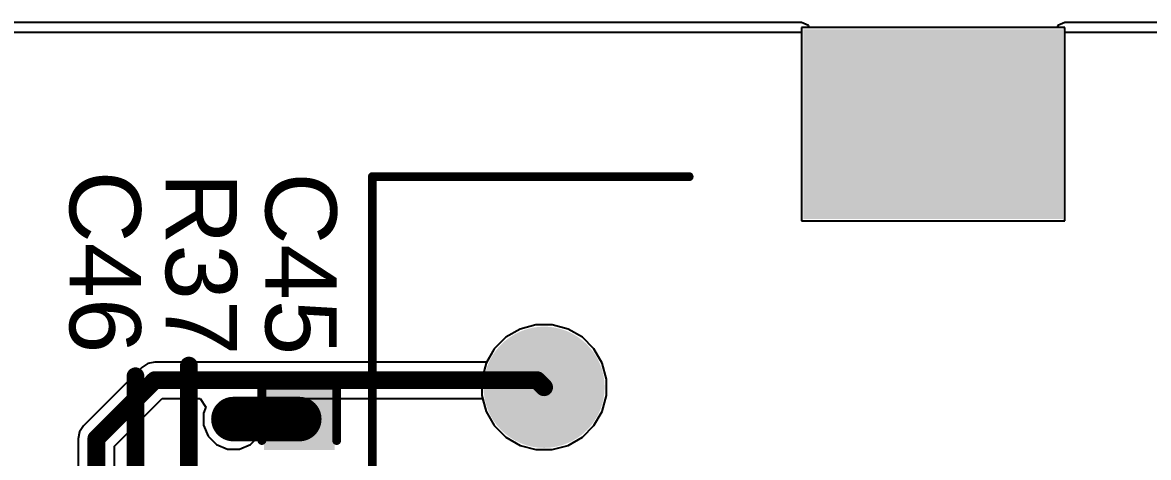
# Model space of a CAD drawing. Header units: millimetres. Extents: x -0.34 to 5.78, y -0.39 to 4.37.
# Drawn here: x 2.321 to 2.953, y 0.877 to 1.121 of the extents above; entities that cross this region are included whole.
import ezdxf

# ---------------------------------------------------------------- set-up
doc = ezdxf.new("R2010")
doc.units = ezdxf.units.MM
doc.header["$MEASUREMENT"] = 0
for name, color, linetype in [('BottomLayer', 5, 'Continuous'), ('BottomSolder', 6, 'Continuous'), ('MultiLayer', 9, 'Continuous'), ('PadHoleLayer', 156, 'Continuous'), ('TopLayer', 1, 'Continuous'), ('TopOverlay', 2, 'Continuous'), ('TopPaste', 8, 'Continuous'), ('TopSolder', 216, 'Continuous'), ('ViaHoleLayer', 16, 'Continuous')]:
    doc.layers.add(name, color=color, linetype=linetype)
doc.styles.add('Arial', font='', dxfattribs={"height": 0.2})
doc.styles.get('Arial').set_extended_font_data('Arial')

# ---------------------------------------------------------------- blocks, each defined once
blk = doc.blocks.new('REC16B25_201_C_21')
at = {"layer": 'BottomLayer'}
h = blk.add_hatch(color=5, dxfattribs=at)
edge = h.paths.add_edge_path()
edge.add_arc((0.19685, 0.2185), 0.03, 0, 360)
blk.add_hatch(color=5, dxfattribs=at).paths.add_polyline_path([(0.29528, 0.0689), (0.3937, 0.0689), (0.3937, -0.0689), (0.29528, -0.0689)])
at = {"layer": 'BottomSolder'}
h = blk.add_hatch(color=6, dxfattribs=at)
edge = h.paths.add_edge_path()
edge.add_arc((0.19685, 0.2185), 0.034, 0, 360)
blk.add_hatch(color=6, dxfattribs=at).paths.add_polyline_path([(0.29128, 0.0729), (0.3977, 0.0729), (0.3977, -0.0729), (0.29128, -0.0729)])
at = {"layer": 'MultiLayer'}
h = blk.add_hatch(color=9, dxfattribs=at)
edge = h.paths.add_edge_path()
edge.add_arc((0.19685, 0.2185), 0.03, 0, 360)
blk.add_hatch(color=9, dxfattribs=at).paths.add_polyline_path([(0.29528, 0.0689), (0.3937, 0.0689), (0.3937, -0.0689), (0.29528, -0.0689)])
at = {"layer": 'PadHoleLayer'}
h = blk.add_hatch(color=156, dxfattribs=at)
edge = h.paths.add_edge_path()
edge.add_arc((0.19685, 0.2185), 0.01614, 0, 360)
blk.add_hatch(color=156, dxfattribs=at).paths.add_polyline_path([(0.31496, -0.04528), (0.31496, 0.04528), (0.37402, 0.04528), (0.37402, -0.04528)])
at = {"layer": 'TopLayer'}
h = blk.add_hatch(color=1, dxfattribs=at)
edge = h.paths.add_edge_path()
edge.add_arc((0.19685, 0.2185), 0.03, 0, 360)
blk.add_hatch(color=1, dxfattribs=at).paths.add_polyline_path([(0.29528, 0.0689), (0.3937, 0.0689), (0.3937, -0.0689), (0.29528, -0.0689)])
at = {"layer": 'TopSolder'}
h = blk.add_hatch(color=216, dxfattribs=at)
edge = h.paths.add_edge_path()
edge.add_arc((0.19685, 0.2185), 0.034, 0, 360)
blk.add_hatch(color=216, dxfattribs=at).paths.add_polyline_path([(0.29128, 0.0729), (0.3977, 0.0729), (0.3977, -0.0729), (0.29128, -0.0729)])
at = {"layer": 'TopOverlay', "const_width": 0.005}
for points in [[(-0.31496, 0.31496), (0.31496, 0.31496)], [(0.31496, 0.31496), (0.31496, 0.13704)]]:
    blk.add_lwpolyline(points, dxfattribs=at)
at = {"layer": 'TopOverlay', "const_width": 0.0025}
for points in [[(0.31371, 0.31496, 1), (0.31621, 0.31496, 1)], [(0.31371, 0.31496, 1), (0.31621, 0.31496, 1)], [(0.31371, 0.13704, 1), (0.31621, 0.13704, 1)]]:
    blk.add_lwpolyline(points, format="xyb", close=True, dxfattribs=at)
blk = doc.blocks.new('C___0603_105')
at = {"layer": 'TopLayer'}
for points in [[(-0.015, 0.0175), (-0.015, -0.0175), (-0.045, -0.0175), (-0.045, 0.0175)], [(0.045, 0.0175), (0.045, -0.0175), (0.015, -0.0175), (0.015, 0.0175)]]:
    blk.add_hatch(color=1, dxfattribs=at).paths.add_polyline_path(points)
at = {"layer": 'TopPaste'}
for points in [[(-0.015, 0.0175), (-0.015, -0.0175), (-0.045, -0.0175), (-0.045, 0.0175)], [(0.045, 0.0175), (0.045, -0.0175), (0.015, -0.0175), (0.015, 0.0175)]]:
    blk.add_hatch(color=8, dxfattribs=at).paths.add_polyline_path(points)
at = {"layer": 'TopSolder'}
for points in [[(-0.01264, 0.01986), (-0.01264, -0.01986), (-0.04736, -0.01986), (-0.04736, 0.01986)], [(0.04736, 0.01986), (0.04736, -0.01986), (0.01264, -0.01986), (0.01264, 0.01986)]]:
    blk.add_hatch(color=216, dxfattribs=at).paths.add_polyline_path(points)
at = {"layer": 'TopOverlay', "const_width": 0.005}
for points in [[(-0.049, 0.021), (-0.049, -0.021)], [(-0.049, 0.021), (-0.018, 0.021)], [(0.018, 0.021), (0.049, 0.021)], [(0.049, 0.021), (0.049, -0.021)], [(-0.049, -0.021), (-0.018, -0.021)], [(0.018, -0.021), (0.049, -0.021)]]:
    blk.add_lwpolyline(points, dxfattribs=at)
at = {"layer": 'TopOverlay', "const_width": 0.0025}
for points in [[(-0.05025, 0.021, 1), (-0.04775, 0.021, 1)], [(-0.05025, 0.021, 1), (-0.04775, 0.021, 1)], [(-0.01925, 0.021, 1), (-0.01675, 0.021, 1)], [(0.01675, 0.021, 1), (0.01925, 0.021, 1)], [(0.04775, 0.021, 1), (0.05025, 0.021, 1)], [(0.04775, 0.021, 1), (0.05025, 0.021, 1)], [(-0.05025, -0.021, 1), (-0.04775, -0.021, 1)], [(-0.05025, -0.021, 1), (-0.04775, -0.021, 1)], [(-0.01925, -0.021, 1), (-0.01675, -0.021, 1)], [(0.01675, -0.021, 1), (0.01925, -0.021, 1)], [(0.04775, -0.021, 1), (0.05025, -0.021, 1)], [(0.04775, -0.021, 1), (0.05025, -0.021, 1)]]:
    blk.add_lwpolyline(points, format="xyb", close=True, dxfattribs=at)

msp = doc.modelspace()

# ---------------------------------------------------------------- hatches: boundary and pattern name
at = {"layer": 'BottomLayer'}
h = msp.add_hatch(color=5, dxfattribs=at)
edge = h.paths.add_edge_path()
edge.add_arc((2.439, 0.899), 0.01181, 0, 360)
at = {"layer": 'BottomSolder'}
h = msp.add_hatch(color=6, dxfattribs=at)
edge = h.paths.add_edge_path()
edge.add_arc((2.439, 0.899), 0.00991, 0, 360)
at = {"layer": 'TopLayer'}
h = msp.add_hatch(color=1, dxfattribs=at)
edge = h.paths.add_edge_path()
edge.add_arc((2.439, 0.899), 0.01181, 0, 360)
at = {"layer": 'TopSolder'}
h = msp.add_hatch(color=216, dxfattribs=at)
edge = h.paths.add_edge_path()
edge.add_arc((2.439, 0.899), 0.00991, 0, 360)
at = {"layer": 'ViaHoleLayer'}
h = msp.add_hatch(color=16, dxfattribs=at)
edge = h.paths.add_edge_path()
edge.add_arc((2.439, 0.899), 0.00591, 0, 360)

# ---------------------------------------------------------------- linework, layer by layer
at = {"layer": 'BottomLayer'}
for p, q in [((2.7581, 1.12141), (1.165, 1.12141)), ((2.76193, 1.11983), (2.7581, 1.12141)), ((2.7624, 1.1187), (2.76193, 1.11983)), ((2.90207, 1.11983), (2.9016, 1.1187)), ((2.9059, 1.12141), (2.90207, 1.11983)), ((5.292, 1.12141), (2.9059, 1.12141)), ((1.165, 1.116), (2.7581, 1.116)), ((2.7581, 1.116), (2.7581, 1.01028)), ((2.9016, 1.1187), (2.7624, 1.1187)), ((2.9059, 1.01028), (2.9059, 1.116)), ((2.9059, 1.116), (5.292, 1.116)), ((2.7581, 1.01028), (2.9059, 1.01028)), ((2.59999, 0.94947), (2.59201, 0.94486)), ((2.60889, 0.95185), (2.59999, 0.94947)), ((2.6181, 0.95185), (2.60889, 0.95185)), ((2.62701, 0.94947), (2.6181, 0.95185)), ((2.63499, 0.94486), (2.62701, 0.94947)), ((2.59201, 0.94486), (2.58549, 0.93834)), ((2.6415, 0.93834), (2.63499, 0.94486)), ((2.58549, 0.93834), (2.58125, 0.93101)), ((2.64611, 0.93036), (2.6415, 0.93834)), ((2.39091, 0.93023), (2.3876, 0.92802)), ((2.39481, 0.93101), (2.39091, 0.93023)), ((2.58125, 0.93101), (2.39481, 0.93101)), ((2.6485, 0.92146), (2.64611, 0.93036)), ((2.3876, 0.92802), (2.35479, 0.89521)), ((2.6485, 0.91224), (2.6485, 0.92146)), ((2.64611, 0.90334), (2.6485, 0.91224)), ((2.3722, 0.88378), (2.39903, 0.91062)), ((2.39903, 0.91062), (2.42031, 0.91062)), ((2.42031, 0.91062), (2.42354, 0.90561)), ((2.42354, 0.90561), (2.42219, 0.90234)), ((2.45446, 0.90561), (2.45769, 0.91062)), ((2.45581, 0.90234), (2.45446, 0.90561)), ((2.45769, 0.91062), (2.57893, 0.91062)), ((2.57893, 0.91062), (2.58088, 0.90334)), ((2.42219, 0.90234), (2.42219, 0.89566)), ((2.45581, 0.89566), (2.45581, 0.90234)), ((2.58088, 0.90334), (2.58549, 0.89536)), ((2.6415, 0.89536), (2.64611, 0.90334)), ((2.35258, 0.8919), (2.3518, 0.888)), ((2.35479, 0.89521), (2.35258, 0.8919)), ((2.42219, 0.89566), (2.42475, 0.88948)), ((2.45325, 0.88948), (2.45581, 0.89566)), ((2.58549, 0.89536), (2.59201, 0.88884)), ((2.63499, 0.88884), (2.6415, 0.89536)), ((2.3518, 0.888), (2.3518, 0.868)), ((2.42475, 0.88948), (2.42948, 0.88475)), ((2.44852, 0.88475), (2.45325, 0.88948)), ((2.59201, 0.88884), (2.59999, 0.88424)), ((2.62701, 0.88424), (2.63499, 0.88884)), ((2.3722, 0.868), (2.3722, 0.88378)), ((2.42948, 0.88475), (2.43566, 0.88219)), ((2.43566, 0.88219), (2.44234, 0.88219)), ((2.44234, 0.88219), (2.44852, 0.88475)), ((2.59999, 0.88424), (2.60889, 0.88185)), ((2.60889, 0.88185), (2.6181, 0.88185)), ((2.6181, 0.88185), (2.62701, 0.88424))]:
    msp.add_line(p, q, dxfattribs=at)
at = {"layer": 'BottomLayer', "const_width": 0.01}
for points in [[(2.362, 0.888), (2.39481, 0.92081)], [(2.39481, 0.92081), (2.60954, 0.92081)], [(2.60954, 0.92081), (2.6135, 0.91685)], [(2.362, 0.851), (2.362, 0.888)]]:
    msp.add_lwpolyline(points, dxfattribs=at)
at = {"layer": 'BottomLayer', "const_width": 0.005}
for points in [[(2.39231, 0.92081, 1), (2.39731, 0.92081, 1)], [(2.39231, 0.92081, 1), (2.39731, 0.92081, 1)], [(2.60704, 0.92081, 1), (2.61204, 0.92081, 1)], [(2.60704, 0.92081, 1), (2.61204, 0.92081, 1)], [(2.611, 0.91685, 1), (2.616, 0.91685, 1)], [(2.3595, 0.888, 1), (2.3645, 0.888, 1)], [(2.3595, 0.888, 1), (2.3645, 0.888, 1)]]:
    msp.add_lwpolyline(points, format="xyb", close=True, dxfattribs=at)
at = {"layer": 'TopLayer'}
for p, q in [((2.9059, 1.1187), (2.7581, 1.1187)), ((2.7581, 1.1187), (2.7581, 1.01028)), ((2.9059, 1.01028), (2.9059, 1.1187)), ((2.7581, 1.01028), (2.9059, 1.01028)), ((2.59999, 0.94947), (2.59201, 0.94486)), ((2.60889, 0.95185), (2.59999, 0.94947)), ((2.6181, 0.95185), (2.60889, 0.95185)), ((2.62701, 0.94947), (2.6181, 0.95185)), ((2.63499, 0.94486), (2.62701, 0.94947)), ((2.59201, 0.94486), (2.58549, 0.93834)), ((2.6415, 0.93834), (2.63499, 0.94486)), ((2.58549, 0.93834), (2.58088, 0.93036)), ((2.64611, 0.93036), (2.6415, 0.93834)), ((2.58088, 0.93036), (2.5785, 0.92146)), ((2.6485, 0.92146), (2.64611, 0.93036)), ((2.5785, 0.92146), (2.5785, 0.91224)), ((2.6485, 0.91224), (2.6485, 0.92146)), ((2.5785, 0.91224), (2.58088, 0.90334)), ((2.64611, 0.90334), (2.6485, 0.91224)), ((2.58088, 0.90334), (2.58549, 0.89536)), ((2.6415, 0.89536), (2.64611, 0.90334)), ((2.58549, 0.89536), (2.59201, 0.88884)), ((2.63499, 0.88884), (2.6415, 0.89536)), ((2.59201, 0.88884), (2.59999, 0.88424)), ((2.62701, 0.88424), (2.63499, 0.88884)), ((2.59999, 0.88424), (2.60889, 0.88185)), ((2.60889, 0.88185), (2.6181, 0.88185)), ((2.6181, 0.88185), (2.62701, 0.88424))]:
    msp.add_line(p, q, dxfattribs=at)
at = {"layer": 'TopLayer', "const_width": 0.025}
msp.add_lwpolyline([(2.439, 0.899), (2.476, 0.899)], dxfattribs=at)
at = {"layer": 'TopLayer', "const_width": 0.0125}
for points in [[(2.43275, 0.899, 1), (2.44525, 0.899, 1)], [(2.46975, 0.899, 1), (2.48225, 0.899, 1)]]:
    msp.add_lwpolyline(points, format="xyb", close=True, dxfattribs=at)
at = {"layer": 'TopOverlay', "const_width": 0.01}
for points in [[(2.414, 0.85), (2.414, 0.929)], [(2.384, 0.829), (2.384, 0.923)]]:
    msp.add_lwpolyline(points, dxfattribs=at)
at = {"layer": 'TopOverlay', "const_width": 0.005}
for points in [[(2.4115, 0.929, 1), (2.4165, 0.929, 1)], [(2.3815, 0.923, 1), (2.3865, 0.923, 1)]]:
    msp.add_lwpolyline(points, format="xyb", close=True, dxfattribs=at)

# ---------------------------------------------------------------- block references
at = {"rotation": 90}
for name, p in [('REC16B25_201_C_21', (2.832, 0.72)), ('C___0603_105', (2.476, 0.869))]:
    msp.add_blockref(name, p, dxfattribs=at)

# ---------------------------------------------------------------- texts
at = {"layer": 'TopOverlay', "style": 'Arial'}
for s, p in [('C46', (2.34701, 1.03832)), ('R37', (2.40101, 1.03732)), ('C45', (2.45701, 1.03732))]:
    msp.add_text(s, height=0.04, rotation=270, dxfattribs=at).set_placement(p)

doc.saveas('drawing.dxf')
